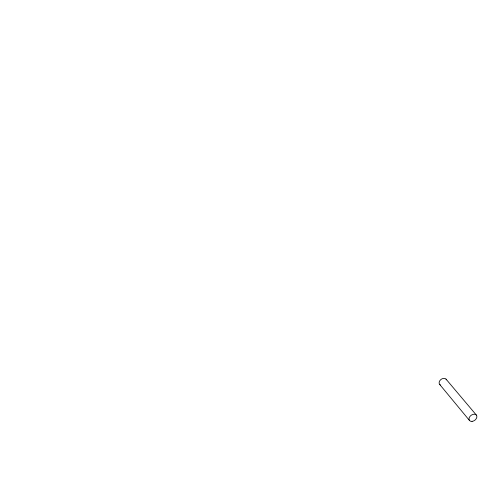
<?xml version="1.0" encoding="UTF-8"?>
<svg xmlns="http://www.w3.org/2000/svg" width="502" height="502" viewBox="0 0 502 502"><rect width="100%" height="100%" fill="white"/><g stroke="black" fill="none" stroke-linecap="round" stroke-linejoin="round"><path stroke-width="0.75" d="M446.046 379.148L476.298 415.003M439.721 384.488L469.59 420.613M440.361 384.971A4.141 3.025 -37.2 0 1 440.825 379.587A4.141 3.025 -37.2 0 1 446.466 379.819M472.049 421.398A4.38 3.094 -37 0 0 476.731 415.687A4.38 3.094 -37 0 0 470.041 416.327A4.38 3.094 -37 0 0 472.049 421.398"/></g></svg>
